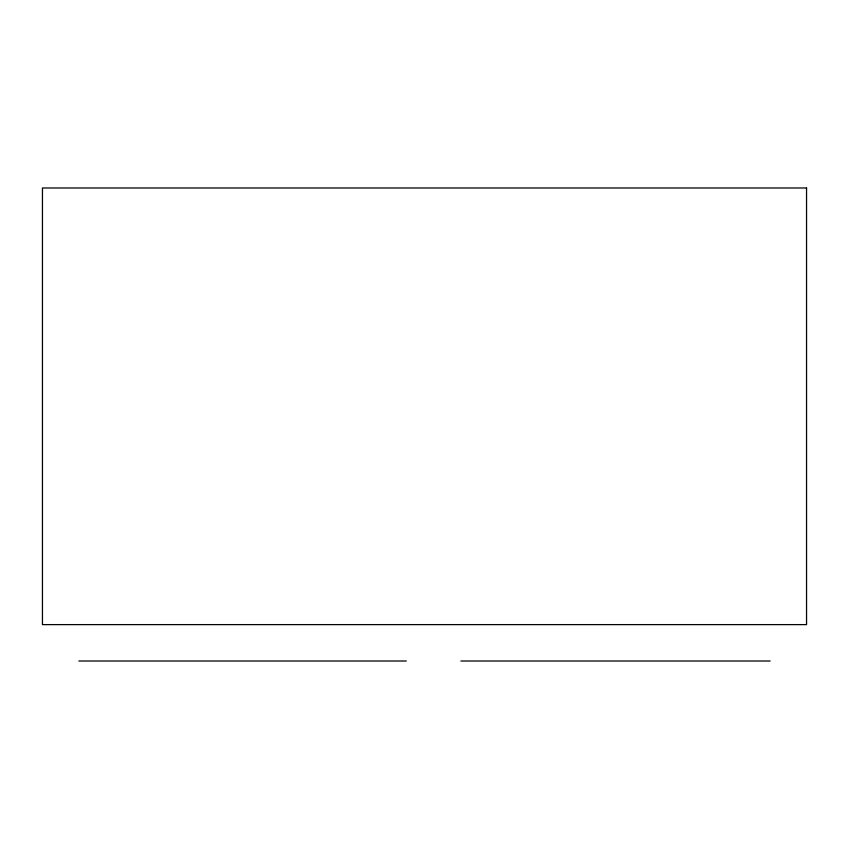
<?xml version="1.0" encoding="UTF-8"?>
<svg xmlns="http://www.w3.org/2000/svg" width="849" height="849" viewBox="0 0 849 849"><rect width="100%" height="100%" fill="white"/><g stroke="black" fill="none" stroke-linecap="round" stroke-linejoin="round"><path stroke-width="1.27" d="M78.84 661.01L406.31 661.01M460.89 661.01L770.16 661.01M806.55 187.99L42.45 187.99L42.45 624.62L806.55 624.62L806.55 187.99"/></g></svg>
